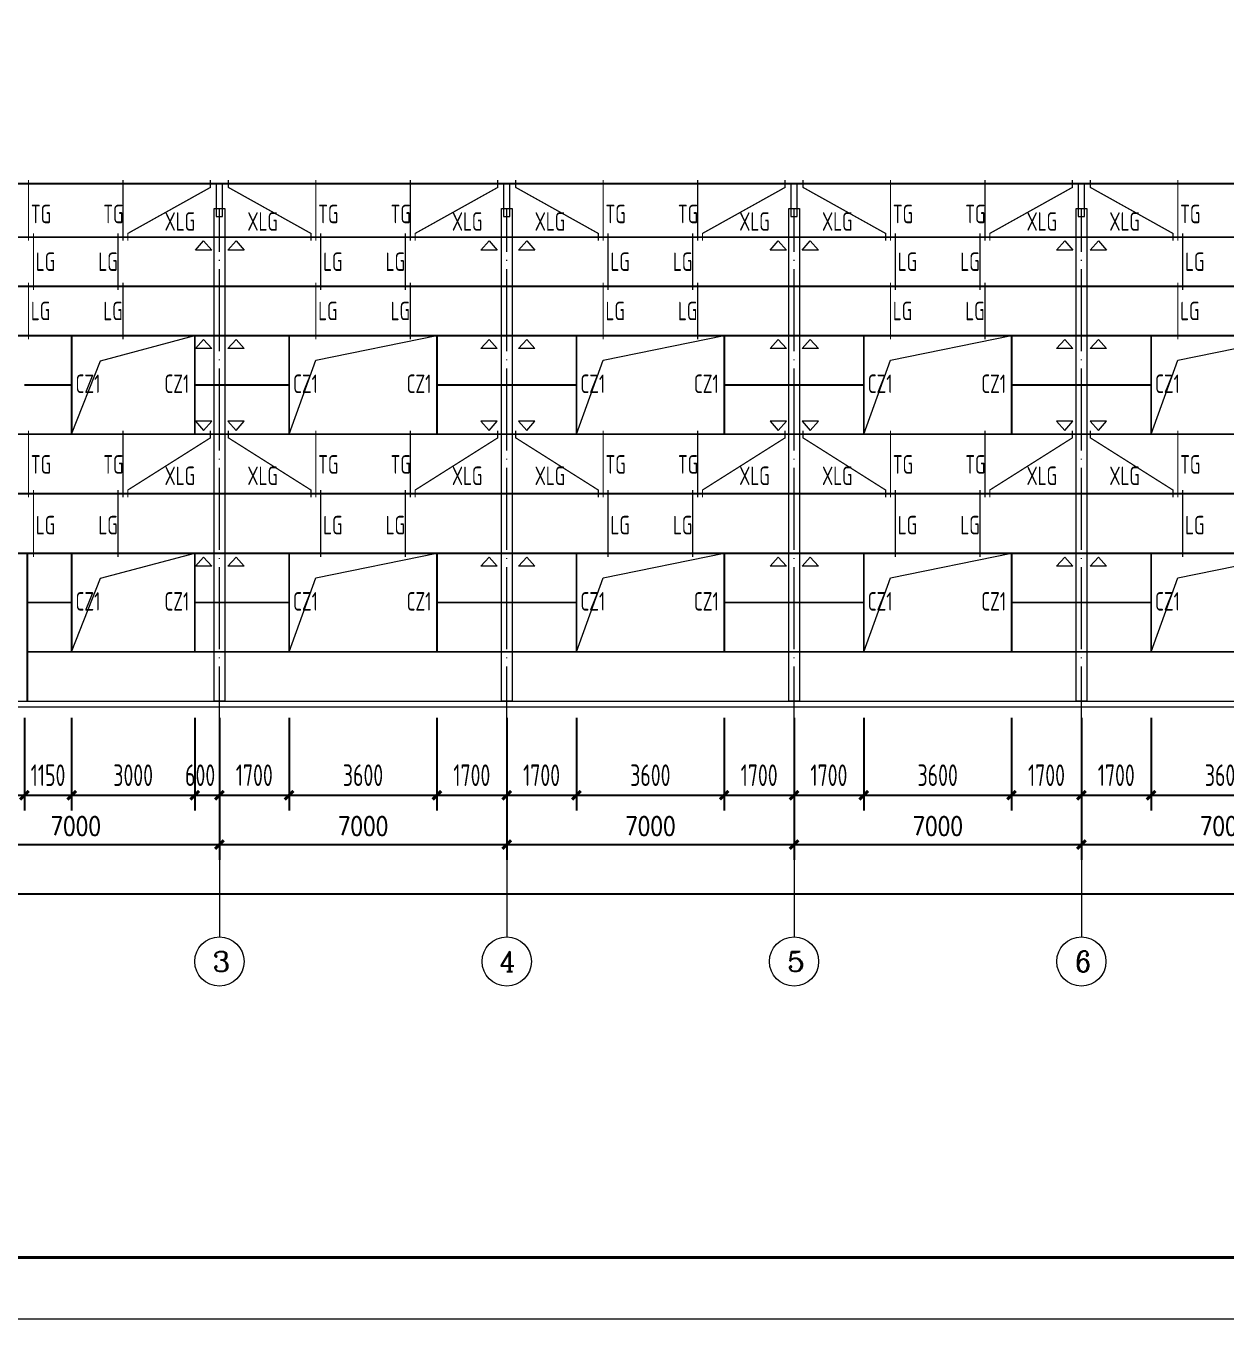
# Model space of a CAD drawing. Header units: millimetres. Extents: x 19781 to 898973, y -947928 to -267362.
# Drawn here: x 456498 to 485740, y -704231 to -672731 of the extents above; entities that cross this region are included whole.
import ezdxf

# ---------------------------------------------------------------- set-up
doc = ezdxf.new("R2010")
doc.units = ezdxf.units.MM
doc.header["$LTSCALE"] = 100
doc.linetypes.add('DOTE', pattern=[2.42, 2, -0.2, 0.02, -0.2])
doc.layers.get('0').update_dxf_attribs({"lineweight": 18})
for name, color, linetype, lineweight in [('10', 7, 'Continuous', 18), ('11000', 4, 'Continuous', 18), ('14', 2, 'Continuous', 18), ('AXIS', 3, 'Continuous', 18), ('AXIS_TEXT', 7, 'Continuous', 18), ('BORDER', 7, 'Continuous', 18), ('DOTE', 1, 'DOTE', 18), ('PUB_DIM', 3, 'Continuous', 18), ('数字', 3, 'Continuous', 20), ('构件号', 1, 'Continuous', 18), ('系杆支撑', 2, 'Continuous', 18)]:
    doc.layers.add(name, color=color, linetype=linetype, lineweight=lineweight)
doc.styles.add('_TCH_AXIS', font='complex.shx', dxfattribs={"bigfont": 'gbcbig.shx'})
doc.styles.add('COMPLEX', font='complex.shx', dxfattribs={"bigfont": 'gbcbig.shx'})
doc.styles.add('dim_font', font='simplex.shx', dxfattribs={"width": 0.8, "bigfont": 'gbcbig.shx'})
doc.styles.add('TSSD_REIN', font='tssdeng.shx', dxfattribs={"width": 0.7, "bigfont": 'hztxt.shx'})
doc.dimstyles.new('DIMN150', dxfattribs={"dimscale": 1.5, "dimtxt": 300, "dimasz": 1, "dimexe": 250, "dimexo": 300, "dimgap": 150, "dimtad": 1, "dimdec": 0, "dimzin": 0, "dimdsep": 46, "dimtxsty": 'dim_font', "dimblk": '_CAXARROW', "dimcen": 0.09, "dimdle": 2, "dimclrt": 7, "dimadec": 0, "dimazin": 0, "dimtfac": 1, "dimtdec": 0, "dimtix": 1, "dimtmove": 2, "dimatfit": 3, "dimfxl": 1, "dimtolj": 1, "dimtzin": 0, "dimarcsym": 0})

# ---------------------------------------------------------------- blocks, each defined once
blk = doc.blocks.new('_AXISO')
blk.add_circle((0, 0), 0.5)
at = {"layer": 'AXIS_TEXT', "style": 'COMPLEX', "width": 1.04167}
blk.add_attdef('A', (-0.25, -0.28), '', height=0.56, dxfattribs=at)
blk = doc.blocks.new('_DIMX')
blk.add_line((-150, 0), (150, 0))
blk.add_lwpolyline([(-70, -70, 50, 50, 0), (70, 70, 50, 50, 0)], format="xyseb")
blk = doc.blocks.new('*X1884')
at = {"layer": 'AXIS', "color": 0, "lineweight": -2, "transparency": 16777216}
for p, q in [((454213, -690783), (454213, -693045)), ((461213, -690783), (461213, -693045)), ((454215, -692670), (461212, -692670))]:
    blk.add_line(p, q, dxfattribs=at)
at = {"layer": 'AXIS', "color": 0, "lineweight": -2, "transparency": 16777216, "xscale": 1.5, "yscale": 1.5, "zscale": 1.5, "rotation": 180}
blk.add_blockref('_DIMX', (454213, -692670), dxfattribs=at)
at = {"layer": 'AXIS', "color": 0, "lineweight": -2, "transparency": 16777216, "xscale": 1.5, "yscale": 1.5, "zscale": 1.5}
blk.add_blockref('_DIMX', (461213, -692670), dxfattribs=at)
at = {"layer": 'AXIS', "color": 7, "transparency": 16777216, "insert": (457713, -692220), "char_height": 450, "width": 3805.71, "attachment_point": 5, "style": 'dim_font'}
blk.add_mtext('7000', dxfattribs=at)
blk = doc.blocks.new('_CAXARROW')
blk.add_hatch(color=0).paths.add_polyline_path([(0, 0), (-1, 0.125), (-1, -0.125)], flags=0)
blk = doc.blocks.new('*X1885')
at = {"layer": 'AXIS', "color": 0, "lineweight": -2, "transparency": 16777216}
for p, q in [((461213, -690783), (461213, -693045)), ((468213, -690783), (468213, -693045)), ((461215, -692670), (468212, -692670))]:
    blk.add_line(p, q, dxfattribs=at)
at = {"layer": 'AXIS', "color": 0, "lineweight": -2, "transparency": 16777216, "xscale": 1.5, "yscale": 1.5, "zscale": 1.5, "rotation": 180}
blk.add_blockref('_DIMX', (461213, -692670), dxfattribs=at)
at = {"layer": 'AXIS', "color": 0, "lineweight": -2, "transparency": 16777216, "xscale": 1.5, "yscale": 1.5, "zscale": 1.5}
blk.add_blockref('_DIMX', (468213, -692670), dxfattribs=at)
at = {"layer": 'AXIS', "color": 7, "transparency": 16777216, "insert": (464713, -692220), "char_height": 450, "width": 3805.71, "attachment_point": 5, "style": 'dim_font'}
blk.add_mtext('7000', dxfattribs=at)
blk = doc.blocks.new('*X1886')
at = {"layer": 'AXIS', "color": 0, "lineweight": -2, "transparency": 16777216}
for p, q in [((468213, -690783), (468213, -693045)), ((475213, -690783), (475213, -693045)), ((468215, -692670), (475212, -692670))]:
    blk.add_line(p, q, dxfattribs=at)
at = {"layer": 'AXIS', "color": 0, "lineweight": -2, "transparency": 16777216, "xscale": 1.5, "yscale": 1.5, "zscale": 1.5, "rotation": 180}
blk.add_blockref('_DIMX', (468213, -692670), dxfattribs=at)
at = {"layer": 'AXIS', "color": 0, "lineweight": -2, "transparency": 16777216, "xscale": 1.5, "yscale": 1.5, "zscale": 1.5}
blk.add_blockref('_DIMX', (475213, -692670), dxfattribs=at)
at = {"layer": 'AXIS', "color": 7, "transparency": 16777216, "insert": (471713, -692220), "char_height": 450, "width": 3805.71, "attachment_point": 5, "style": 'dim_font'}
blk.add_mtext('7000', dxfattribs=at)
blk = doc.blocks.new('*X1887')
at = {"layer": 'AXIS', "color": 0, "lineweight": -2, "transparency": 16777216}
for p, q in [((475213, -690783), (475213, -693045)), ((482213, -690783), (482213, -693045)), ((475215, -692670), (482212, -692670))]:
    blk.add_line(p, q, dxfattribs=at)
at = {"layer": 'AXIS', "color": 0, "lineweight": -2, "transparency": 16777216, "xscale": 1.5, "yscale": 1.5, "zscale": 1.5, "rotation": 180}
blk.add_blockref('_DIMX', (475213, -692670), dxfattribs=at)
at = {"layer": 'AXIS', "color": 0, "lineweight": -2, "transparency": 16777216, "xscale": 1.5, "yscale": 1.5, "zscale": 1.5}
blk.add_blockref('_DIMX', (482213, -692670), dxfattribs=at)
at = {"layer": 'AXIS', "color": 7, "transparency": 16777216, "insert": (478713, -692220), "char_height": 450, "width": 3805.71, "attachment_point": 5, "style": 'dim_font'}
blk.add_mtext('7000', dxfattribs=at)
blk = doc.blocks.new('*X1888')
at = {"layer": 'AXIS', "color": 0, "lineweight": -2, "transparency": 16777216}
for p, q in [((482213, -690783), (482213, -693045)), ((489213, -690783), (489213, -693045)), ((482215, -692670), (489212, -692670))]:
    blk.add_line(p, q, dxfattribs=at)
at = {"layer": 'AXIS', "color": 0, "lineweight": -2, "transparency": 16777216, "xscale": 1.5, "yscale": 1.5, "zscale": 1.5, "rotation": 180}
blk.add_blockref('_DIMX', (482213, -692670), dxfattribs=at)
at = {"layer": 'AXIS', "color": 0, "lineweight": -2, "transparency": 16777216, "xscale": 1.5, "yscale": 1.5, "zscale": 1.5}
blk.add_blockref('_DIMX', (489213, -692670), dxfattribs=at)
at = {"layer": 'AXIS', "color": 7, "transparency": 16777216, "insert": (485713, -692220), "char_height": 450, "width": 3805.71, "attachment_point": 5, "style": 'dim_font'}
blk.add_mtext('7000', dxfattribs=at)
blk = doc.blocks.new('*X1897')
at = {"layer": 'AXIS', "color": 0, "lineweight": -2, "transparency": 16777216}
for p, q in [((447213, -691083), (447213, -694245)), ((545213, -691083), (545213, -694245)), ((447215, -693870), (545212, -693870))]:
    blk.add_line(p, q, dxfattribs=at)
at = {"layer": 'AXIS', "color": 0, "lineweight": -2, "transparency": 16777216, "xscale": 1.5, "yscale": 1.5, "zscale": 1.5, "rotation": 180}
blk.add_blockref('_DIMX', (447213, -693870), dxfattribs=at)
at = {"layer": 'AXIS', "color": 0, "lineweight": -2, "transparency": 16777216, "xscale": 1.5, "yscale": 1.5, "zscale": 1.5}
blk.add_blockref('_DIMX', (545213, -693870), dxfattribs=at)
at = {"layer": 'AXIS', "color": 7, "transparency": 16777216, "insert": (496213, -693420), "char_height": 450, "width": 4834.29, "attachment_point": 5, "style": 'dim_font'}
blk.add_mtext('98000', dxfattribs=at)
blk = doc.blocks.new('*X1914')
at = {"layer": 'AXIS', "color": 0, "lineweight": -2, "transparency": 16777216}
for p, q in [((454663, -689583), (454663, -691845)), ((456463, -689583), (456463, -691845)), ((454665, -691470), (456462, -691470))]:
    blk.add_line(p, q, dxfattribs=at)
at = {"layer": 'AXIS', "color": 0, "lineweight": -2, "transparency": 16777216, "xscale": 1.5, "yscale": 1.5, "zscale": 1.5, "rotation": 180}
blk.add_blockref('_DIMX', (454663, -691470), dxfattribs=at)
at = {"layer": 'AXIS', "color": 0, "lineweight": -2, "transparency": 16777216, "xscale": 1.5, "yscale": 1.5, "zscale": 1.5}
blk.add_blockref('_DIMX', (456463, -691470), dxfattribs=at)
at = {"layer": 'AXIS', "color": 7, "transparency": 16777216, "insert": (455563, -690982), "char_height": 525, "width": 3727.5, "attachment_point": 5, "style": 'TSSD_REIN'}
blk.add_mtext('1800', dxfattribs=at)
blk = doc.blocks.new('*X1915')
at = {"layer": 'AXIS', "color": 0, "lineweight": -2, "transparency": 16777216}
for p, q in [((456463, -689583), (456463, -691845)), ((457613, -689583), (457613, -691845)), ((456462, -691470), (456460, -691470)), ((456463, -691470), (457613, -691470)), ((457615, -691470), (457616, -691470))]:
    blk.add_line(p, q, dxfattribs=at)
at = {"layer": 'AXIS', "color": 0, "lineweight": -2, "transparency": 16777216, "xscale": 1.5, "yscale": 1.5, "zscale": 1.5}
blk.add_blockref('_DIMX', (456463, -691470), dxfattribs=at)
at = {"layer": 'AXIS', "color": 0, "lineweight": -2, "transparency": 16777216, "xscale": 1.5, "yscale": 1.5, "zscale": 1.5, "rotation": 180}
blk.add_blockref('_DIMX', (457613, -691470), dxfattribs=at)
at = {"layer": 'AXIS', "color": 7, "transparency": 16777216, "insert": (457038, -690982), "char_height": 525, "width": 3727.5, "attachment_point": 5, "style": 'TSSD_REIN'}
blk.add_mtext('1150', dxfattribs=at)
blk = doc.blocks.new('*X1916')
at = {"layer": 'AXIS', "color": 0, "lineweight": -2, "transparency": 16777216}
for p, q in [((457613, -689583), (457613, -691845)), ((460613, -689583), (460613, -691845)), ((457615, -691470), (460612, -691470))]:
    blk.add_line(p, q, dxfattribs=at)
at = {"layer": 'AXIS', "color": 0, "lineweight": -2, "transparency": 16777216, "xscale": 1.5, "yscale": 1.5, "zscale": 1.5, "rotation": 180}
blk.add_blockref('_DIMX', (457613, -691470), dxfattribs=at)
at = {"layer": 'AXIS', "color": 0, "lineweight": -2, "transparency": 16777216, "xscale": 1.5, "yscale": 1.5, "zscale": 1.5}
blk.add_blockref('_DIMX', (460613, -691470), dxfattribs=at)
at = {"layer": 'AXIS', "color": 7, "transparency": 16777216, "insert": (459113, -690982), "char_height": 525, "width": 3885, "attachment_point": 5, "style": 'TSSD_REIN'}
blk.add_mtext('3000', dxfattribs=at)
blk = doc.blocks.new('*X1917')
at = {"layer": 'AXIS', "color": 0, "lineweight": -2, "transparency": 16777216}
for p, q in [((460613, -689583), (460613, -691845)), ((461213, -689583), (461213, -691845)), ((460615, -691470), (461212, -691470))]:
    blk.add_line(p, q, dxfattribs=at)
at = {"layer": 'AXIS', "color": 0, "lineweight": -2, "transparency": 16777216, "xscale": 1.5, "yscale": 1.5, "zscale": 1.5, "rotation": 180}
blk.add_blockref('_DIMX', (460613, -691470), dxfattribs=at)
at = {"layer": 'AXIS', "color": 0, "lineweight": -2, "transparency": 16777216, "xscale": 1.5, "yscale": 1.5, "zscale": 1.5}
blk.add_blockref('_DIMX', (461213, -691470), dxfattribs=at)
at = {"layer": 'AXIS', "color": 7, "transparency": 16777216, "insert": (460744, -690982), "char_height": 525, "width": 2782.5, "attachment_point": 5, "style": 'TSSD_REIN'}
blk.add_mtext('600', dxfattribs=at)
blk = doc.blocks.new('*X1918')
at = {"layer": 'AXIS', "color": 0, "lineweight": -2, "transparency": 16777216}
for p, q in [((468213, -689583), (468213, -691845)), ((469913, -689583), (469913, -691845)), ((468215, -691470), (469912, -691470))]:
    blk.add_line(p, q, dxfattribs=at)
at = {"layer": 'AXIS', "color": 0, "lineweight": -2, "transparency": 16777216, "xscale": 1.5, "yscale": 1.5, "zscale": 1.5, "rotation": 180}
blk.add_blockref('_DIMX', (468213, -691470), dxfattribs=at)
at = {"layer": 'AXIS', "color": 0, "lineweight": -2, "transparency": 16777216, "xscale": 1.5, "yscale": 1.5, "zscale": 1.5}
blk.add_blockref('_DIMX', (469913, -691470), dxfattribs=at)
at = {"layer": 'AXIS', "color": 7, "transparency": 16777216, "insert": (469063, -690982), "char_height": 525, "width": 3727.5, "attachment_point": 5, "style": 'TSSD_REIN'}
blk.add_mtext('1700', dxfattribs=at)
blk = doc.blocks.new('*X1919')
at = {"layer": 'AXIS', "color": 0, "lineweight": -2, "transparency": 16777216}
for p, q in [((469913, -689583), (469913, -691845)), ((473513, -689583), (473513, -691845)), ((469915, -691470), (473512, -691470))]:
    blk.add_line(p, q, dxfattribs=at)
at = {"layer": 'AXIS', "color": 0, "lineweight": -2, "transparency": 16777216, "xscale": 1.5, "yscale": 1.5, "zscale": 1.5, "rotation": 180}
blk.add_blockref('_DIMX', (469913, -691470), dxfattribs=at)
at = {"layer": 'AXIS', "color": 0, "lineweight": -2, "transparency": 16777216, "xscale": 1.5, "yscale": 1.5, "zscale": 1.5}
blk.add_blockref('_DIMX', (473513, -691470), dxfattribs=at)
at = {"layer": 'AXIS', "color": 7, "transparency": 16777216, "insert": (471713, -690982), "char_height": 525, "width": 3885, "attachment_point": 5, "style": 'TSSD_REIN'}
blk.add_mtext('3600', dxfattribs=at)
blk = doc.blocks.new('*X1920')
at = {"layer": 'AXIS', "color": 0, "lineweight": -2, "transparency": 16777216}
for p, q in [((473513, -689583), (473513, -691845)), ((475213, -689583), (475213, -691845)), ((473515, -691470), (475212, -691470))]:
    blk.add_line(p, q, dxfattribs=at)
at = {"layer": 'AXIS', "color": 0, "lineweight": -2, "transparency": 16777216, "xscale": 1.5, "yscale": 1.5, "zscale": 1.5, "rotation": 180}
blk.add_blockref('_DIMX', (473513, -691470), dxfattribs=at)
at = {"layer": 'AXIS', "color": 0, "lineweight": -2, "transparency": 16777216, "xscale": 1.5, "yscale": 1.5, "zscale": 1.5}
blk.add_blockref('_DIMX', (475213, -691470), dxfattribs=at)
at = {"layer": 'AXIS', "color": 7, "transparency": 16777216, "insert": (474363, -690982), "char_height": 525, "width": 3727.5, "attachment_point": 5, "style": 'TSSD_REIN'}
blk.add_mtext('1700', dxfattribs=at)
blk = doc.blocks.new('*X1921')
at = {"layer": 'AXIS', "color": 0, "lineweight": -2, "transparency": 16777216}
for p, q in [((475213, -689583), (475213, -691845)), ((476913, -689583), (476913, -691845)), ((475215, -691470), (476912, -691470))]:
    blk.add_line(p, q, dxfattribs=at)
at = {"layer": 'AXIS', "color": 0, "lineweight": -2, "transparency": 16777216, "xscale": 1.5, "yscale": 1.5, "zscale": 1.5, "rotation": 180}
blk.add_blockref('_DIMX', (475213, -691470), dxfattribs=at)
at = {"layer": 'AXIS', "color": 0, "lineweight": -2, "transparency": 16777216, "xscale": 1.5, "yscale": 1.5, "zscale": 1.5}
blk.add_blockref('_DIMX', (476913, -691470), dxfattribs=at)
at = {"layer": 'AXIS', "color": 7, "transparency": 16777216, "insert": (476063, -690982), "char_height": 525, "width": 3727.5, "attachment_point": 5, "style": 'TSSD_REIN'}
blk.add_mtext('1700', dxfattribs=at)
blk = doc.blocks.new('*X1922')
at = {"layer": 'AXIS', "color": 0, "lineweight": -2, "transparency": 16777216}
for p, q in [((476913, -689583), (476913, -691845)), ((480513, -689583), (480513, -691845)), ((476915, -691470), (480512, -691470))]:
    blk.add_line(p, q, dxfattribs=at)
at = {"layer": 'AXIS', "color": 0, "lineweight": -2, "transparency": 16777216, "xscale": 1.5, "yscale": 1.5, "zscale": 1.5, "rotation": 180}
blk.add_blockref('_DIMX', (476913, -691470), dxfattribs=at)
at = {"layer": 'AXIS', "color": 0, "lineweight": -2, "transparency": 16777216, "xscale": 1.5, "yscale": 1.5, "zscale": 1.5}
blk.add_blockref('_DIMX', (480513, -691470), dxfattribs=at)
at = {"layer": 'AXIS', "color": 7, "transparency": 16777216, "insert": (478713, -690982), "char_height": 525, "width": 3885, "attachment_point": 5, "style": 'TSSD_REIN'}
blk.add_mtext('3600', dxfattribs=at)
blk = doc.blocks.new('*X1923')
at = {"layer": 'AXIS', "color": 0, "lineweight": -2, "transparency": 16777216}
for p, q in [((480513, -689583), (480513, -691845)), ((482213, -689583), (482213, -691845)), ((480515, -691470), (482212, -691470))]:
    blk.add_line(p, q, dxfattribs=at)
at = {"layer": 'AXIS', "color": 0, "lineweight": -2, "transparency": 16777216, "xscale": 1.5, "yscale": 1.5, "zscale": 1.5, "rotation": 180}
blk.add_blockref('_DIMX', (480513, -691470), dxfattribs=at)
at = {"layer": 'AXIS', "color": 0, "lineweight": -2, "transparency": 16777216, "xscale": 1.5, "yscale": 1.5, "zscale": 1.5}
blk.add_blockref('_DIMX', (482213, -691470), dxfattribs=at)
at = {"layer": 'AXIS', "color": 7, "transparency": 16777216, "insert": (481363, -690982), "char_height": 525, "width": 3727.5, "attachment_point": 5, "style": 'TSSD_REIN'}
blk.add_mtext('1700', dxfattribs=at)
blk = doc.blocks.new('*X1924')
at = {"layer": 'AXIS', "color": 0, "lineweight": -2, "transparency": 16777216}
for p, q in [((482213, -689583), (482213, -691845)), ((483913, -689583), (483913, -691845)), ((482215, -691470), (483912, -691470))]:
    blk.add_line(p, q, dxfattribs=at)
at = {"layer": 'AXIS', "color": 0, "lineweight": -2, "transparency": 16777216, "xscale": 1.5, "yscale": 1.5, "zscale": 1.5, "rotation": 180}
blk.add_blockref('_DIMX', (482213, -691470), dxfattribs=at)
at = {"layer": 'AXIS', "color": 0, "lineweight": -2, "transparency": 16777216, "xscale": 1.5, "yscale": 1.5, "zscale": 1.5}
blk.add_blockref('_DIMX', (483913, -691470), dxfattribs=at)
at = {"layer": 'AXIS', "color": 7, "transparency": 16777216, "insert": (483063, -690982), "char_height": 525, "width": 3727.5, "attachment_point": 5, "style": 'TSSD_REIN'}
blk.add_mtext('1700', dxfattribs=at)
blk = doc.blocks.new('*X1925')
at = {"layer": 'AXIS', "color": 0, "lineweight": -2, "transparency": 16777216}
for p, q in [((483913, -689583), (483913, -691845)), ((487513, -689583), (487513, -691845)), ((483915, -691470), (487512, -691470))]:
    blk.add_line(p, q, dxfattribs=at)
at = {"layer": 'AXIS', "color": 0, "lineweight": -2, "transparency": 16777216, "xscale": 1.5, "yscale": 1.5, "zscale": 1.5, "rotation": 180}
blk.add_blockref('_DIMX', (483913, -691470), dxfattribs=at)
at = {"layer": 'AXIS', "color": 0, "lineweight": -2, "transparency": 16777216, "xscale": 1.5, "yscale": 1.5, "zscale": 1.5}
blk.add_blockref('_DIMX', (487513, -691470), dxfattribs=at)
at = {"layer": 'AXIS', "color": 7, "transparency": 16777216, "insert": (485713, -690982), "char_height": 525, "width": 3885, "attachment_point": 5, "style": 'TSSD_REIN'}
blk.add_mtext('3600', dxfattribs=at)
blk = doc.blocks.new('*X1946')
at = {"layer": 'AXIS', "color": 0, "lineweight": -2, "transparency": 16777216}
for p, q in [((461213, -689583), (461213, -691845)), ((462913, -689583), (462913, -691845)), ((461215, -691470), (462912, -691470))]:
    blk.add_line(p, q, dxfattribs=at)
at = {"layer": 'AXIS', "color": 0, "lineweight": -2, "transparency": 16777216, "xscale": 1.5, "yscale": 1.5, "zscale": 1.5, "rotation": 180}
blk.add_blockref('_DIMX', (461213, -691470), dxfattribs=at)
at = {"layer": 'AXIS', "color": 0, "lineweight": -2, "transparency": 16777216, "xscale": 1.5, "yscale": 1.5, "zscale": 1.5}
blk.add_blockref('_DIMX', (462913, -691470), dxfattribs=at)
at = {"layer": 'AXIS', "color": 7, "transparency": 16777216, "insert": (462063, -690982), "char_height": 525, "width": 3727.5, "attachment_point": 5, "style": 'TSSD_REIN'}
blk.add_mtext('1700', dxfattribs=at)
blk = doc.blocks.new('*X1947')
at = {"layer": 'AXIS', "color": 0, "lineweight": -2, "transparency": 16777216}
for p, q in [((462913, -689583), (462913, -691845)), ((466513, -689583), (466513, -691845)), ((462915, -691470), (466512, -691470))]:
    blk.add_line(p, q, dxfattribs=at)
at = {"layer": 'AXIS', "color": 0, "lineweight": -2, "transparency": 16777216, "xscale": 1.5, "yscale": 1.5, "zscale": 1.5, "rotation": 180}
blk.add_blockref('_DIMX', (462913, -691470), dxfattribs=at)
at = {"layer": 'AXIS', "color": 0, "lineweight": -2, "transparency": 16777216, "xscale": 1.5, "yscale": 1.5, "zscale": 1.5}
blk.add_blockref('_DIMX', (466513, -691470), dxfattribs=at)
at = {"layer": 'AXIS', "color": 7, "transparency": 16777216, "insert": (464713, -690982), "char_height": 525, "width": 3885, "attachment_point": 5, "style": 'TSSD_REIN'}
blk.add_mtext('3600', dxfattribs=at)
blk = doc.blocks.new('*X1948')
at = {"layer": 'AXIS', "color": 0, "lineweight": -2, "transparency": 16777216}
for p, q in [((466513, -689583), (466513, -691845)), ((468213, -689583), (468213, -691845)), ((466515, -691470), (468212, -691470))]:
    blk.add_line(p, q, dxfattribs=at)
at = {"layer": 'AXIS', "color": 0, "lineweight": -2, "transparency": 16777216, "xscale": 1.5, "yscale": 1.5, "zscale": 1.5, "rotation": 180}
blk.add_blockref('_DIMX', (466513, -691470), dxfattribs=at)
at = {"layer": 'AXIS', "color": 0, "lineweight": -2, "transparency": 16777216, "xscale": 1.5, "yscale": 1.5, "zscale": 1.5}
blk.add_blockref('_DIMX', (468213, -691470), dxfattribs=at)
at = {"layer": 'AXIS', "color": 7, "transparency": 16777216, "insert": (467363, -690982), "char_height": 525, "width": 3727.5, "attachment_point": 5, "style": 'TSSD_REIN'}
blk.add_mtext('1700', dxfattribs=at)

msp = doc.modelspace()

# ---------------------------------------------------------------- linework, layer by layer
at = {"layer": '10', "ltscale": 100}
for points in [[(461083.21, -677176), (461343.21, -677176), (461343.21, -689176), (461083.21, -689176)], [(468083.21, -677176), (468343.21, -677176), (468343.21, -689176), (468083.21, -689176)], [(475083.21, -677176), (475343.21, -677176), (475343.21, -689176), (475083.21, -689176)], [(482083.21, -677176), (482343.21, -677176), (482343.21, -689176), (482083.21, -689176)]]:
    msp.add_lwpolyline(points, close=True, dxfattribs=at)
at = {"layer": '11000', "ltscale": 100}
msp.add_lwpolyline([(447013.21, -689176), (545413.21, -689176), (545713.21, -689326), (446713.21, -689326)], close=True, dxfattribs=at)
at = {"layer": '14', "ltscale": 100}
for p, q in [((458316.21, -680886), (460613.21, -680276)), ((463564.21, -680872), (466513.21, -680276)), ((470564.21, -680872), (473513.21, -680276)), ((477564.21, -680872), (480513.21, -680276)), ((484564.21, -680872), (487513.21, -680276)), ((457613.21, -682676), (458316.21, -680886)), ((462913.21, -682676), (463564.21, -680872)), ((469913.21, -682676), (470564.21, -680872)), ((476913.21, -682676), (477564.21, -680872)), ((483913.21, -682676), (484564.21, -680872)), ((458316.21, -686186), (460613.21, -685576)), ((463564.21, -686172), (466513.21, -685576)), ((470564.21, -686172), (473513.21, -685576)), ((477564.21, -686172), (480513.21, -685576)), ((484564.21, -686172), (487513.21, -685576)), ((457613.21, -687976), (458316.21, -686186)), ((462913.21, -687976), (463564.21, -686172)), ((469913.21, -687976), (470564.21, -686172)), ((476913.21, -687976), (477564.21, -686172)), ((483913.21, -687976), (484564.21, -686172))]:
    msp.add_line(p, q, dxfattribs=at)
for points in [[(461288.21, -677376), (461288.21, -676576), (461138.21, -676576), (461138.21, -677376)], [(468288.21, -677376), (468288.21, -676576), (468138.21, -676576), (468138.21, -677376)], [(475288.21, -677376), (475288.21, -676576), (475138.21, -676576), (475138.21, -677376)], [(482288.21, -677376), (482288.21, -676576), (482138.21, -676576), (482138.21, -677376)]]:
    msp.add_lwpolyline(points, close=True, dxfattribs=at)
at = {"layer": 'AXIS'}
for p, q in [((461213.21, -690333), (461213.21, -694920)), ((468213.21, -690333), (468213.21, -694920)), ((475213.21, -690333), (475213.21, -694920)), ((482213.21, -690333), (482213.21, -694920))]:
    msp.add_line(p, q, dxfattribs=at)
at = {"layer": 'BORDER'}
msp.add_lwpolyline([(431826, -704230.53), (431826, -641230.53), (565476, -641230.53), (565476, -704230.53)], close=True, dxfattribs=at)
msp.add_lwpolyline([(435576, -702730.53, 75, 75, 0), (435576, -642730.53, 75, 75, 0), (563976, -642730.53, 75, 75, 0), (563976, -702730.53, 75, 75, 0)], format="xyseb", close=True, dxfattribs=at)
at = {"layer": 'DOTE', "linetype": 'DOTE', "ltscale": 10}
for p, q in [((461213.21, -690333), (461213.21, -677176)), ((468213.21, -690333), (468213.21, -677176)), ((475213.21, -690333), (475213.21, -677176)), ((482213.21, -690333), (482213.21, -677176))]:
    msp.add_line(p, q, dxfattribs=at)
at = {"layer": 'PUB_DIM', "color": 6, "linetype": 'Continuous'}
for points in [[(460630.2, -678192), (460828.56, -677969.38), (461026.91, -678192)], [(461420.2, -678192), (461618.56, -677969.38), (461816.91, -678192)], [(467585.2, -678192), (467783.56, -677969.38), (467981.91, -678192)], [(468503.2, -678192), (468701.56, -677969.38), (468899.91, -678192)], [(474632.2, -678192), (474830.56, -677969.38), (475028.91, -678192)], [(475411.2, -678192), (475609.56, -677969.38), (475807.91, -678192)], [(481611.2, -678192), (481809.56, -677969.38), (482007.91, -678192)], [(482431.2, -678192), (482629.56, -677969.38), (482827.91, -678192)], [(460630.2, -680592), (460828.56, -680369.38), (461026.91, -680592)], [(461420.2, -680592), (461618.56, -680369.38), (461816.91, -680592)], [(467585.2, -680592), (467783.56, -680369.38), (467981.91, -680592)], [(468503.2, -680592), (468701.56, -680369.38), (468899.91, -680592)], [(474632.2, -680592), (474830.56, -680369.38), (475028.91, -680592)], [(475411.2, -680592), (475609.56, -680369.38), (475807.91, -680592)], [(481611.2, -680592), (481809.56, -680369.38), (482007.91, -680592)], [(482431.2, -680592), (482629.56, -680369.38), (482827.91, -680592)], [(460630.2, -682360), (460828.56, -682582.62), (461026.91, -682360)], [(461420.2, -682360), (461618.56, -682582.62), (461816.91, -682360)], [(467585.2, -682360), (467783.56, -682582.62), (467981.91, -682360)], [(468503.2, -682360), (468701.56, -682582.62), (468899.91, -682360)], [(474632.2, -682360), (474830.56, -682582.62), (475028.91, -682360)], [(475411.2, -682360), (475609.56, -682582.62), (475807.91, -682360)], [(481611.2, -682360), (481809.56, -682582.62), (482007.91, -682360)], [(482431.2, -682360), (482629.56, -682582.62), (482827.91, -682360)], [(460630.2, -685892), (460828.56, -685669.38), (461026.91, -685892)], [(461420.2, -685892), (461618.56, -685669.38), (461816.91, -685892)], [(467585.2, -685892), (467783.56, -685669.38), (467981.91, -685892)], [(468503.2, -685892), (468701.56, -685669.38), (468899.91, -685892)], [(474632.2, -685892), (474830.56, -685669.38), (475028.91, -685892)], [(475411.2, -685892), (475609.56, -685669.38), (475807.91, -685892)], [(481611.2, -685892), (481809.56, -685669.38), (482007.91, -685892)], [(482431.2, -685892), (482629.56, -685669.38), (482827.91, -685892)]]:
    msp.add_lwpolyline(points, close=True, dxfattribs=at)
at = {"layer": '构件号'}
for points in [[(545413.21, -676576, 45, 45, 0), (447013.21, -676576, 45, 45, 0)], [(545413.21, -677876, 45, 45, 0), (447013.21, -677876, 45, 45, 0)], [(545413.21, -679076, 45, 45, 0), (447013.21, -679076, 45, 45, 0)], [(545413.21, -680276, 45, 45, 0), (447013.21, -680276, 45, 45, 0)], [(457613.21, -682676, 45, 45, 0), (457613.21, -680276, 45, 45, 0)], [(460613.21, -682676, 45, 45, 0), (460613.21, -680276, 45, 45, 0)], [(462913.21, -682676, 45, 45, 0), (462913.21, -680276, 45, 45, 0)], [(466513.21, -682676, 45, 45, 0), (466513.21, -680276, 45, 45, 0)], [(469913.21, -682676, 45, 45, 0), (469913.21, -680276, 45, 45, 0)], [(473513.21, -682676, 45, 45, 0), (473513.21, -680276, 45, 45, 0)], [(476913.21, -682676, 45, 45, 0), (476913.21, -680276, 45, 45, 0)], [(480513.21, -682676, 45, 45, 0), (480513.21, -680276, 45, 45, 0)], [(483913.21, -682676, 45, 45, 0), (483913.21, -680276, 45, 45, 0)], [(457613.21, -681476, 45, 45, 0), (456463.21, -681476, 45, 45, 0)], [(462913.21, -681476, 45, 45, 0), (460613.21, -681476, 45, 45, 0)], [(469913.21, -681476, 45, 45, 0), (466513.21, -681476, 45, 45, 0)], [(476913.21, -681476, 45, 45, 0), (473513.21, -681476, 45, 45, 0)], [(483913.21, -681476, 45, 45, 0), (480513.21, -681476, 45, 45, 0)], [(545413.21, -682676, 45, 45, 0), (447013.21, -682676, 45, 45, 0)], [(545413.21, -684126, 45, 45, 0), (447013.21, -684126, 45, 45, 0)], [(467283.21, -685576, 45, 45, 0), (447013.21, -685576, 45, 45, 0)], [(456533.21, -689176, 45, 45, 0), (456533.21, -685576, 45, 45, 0)], [(457613.21, -687976, 45, 45, 0), (457613.21, -685576, 45, 45, 0)], [(460613.21, -687976, 45, 45, 0), (460613.21, -685576, 45, 45, 0)], [(462913.21, -687976, 45, 45, 0), (462913.21, -685576, 45, 45, 0)], [(466513.21, -687976, 45, 45, 0), (466513.21, -685576, 45, 45, 0)], [(490143.21, -685576, 45, 45, 0), (467283.21, -685576, 45, 45, 0)], [(469913.21, -687976, 45, 45, 0), (469913.21, -685576, 45, 45, 0)], [(473513.21, -687976, 45, 45, 0), (473513.21, -685576, 45, 45, 0)], [(476913.21, -687976, 45, 45, 0), (476913.21, -685576, 45, 45, 0)], [(480513.21, -687976, 45, 45, 0), (480513.21, -685576, 45, 45, 0)], [(483913.21, -687976, 45, 45, 0), (483913.21, -685576, 45, 45, 0)], [(457613.21, -686776, 45, 45, 0), (456533.21, -686776, 45, 45, 0)], [(462913.21, -686776, 45, 45, 0), (460613.21, -686776, 45, 45, 0)], [(467283.21, -686776, 45, 45, 0), (466513.21, -686776, 45, 45, 0)], [(469913.21, -686776, 45, 45, 0), (467283.21, -686776, 45, 45, 0)], [(476913.21, -686776, 45, 45, 0), (473513.21, -686776, 45, 45, 0)], [(483913.21, -686776, 45, 45, 0), (480513.21, -686776, 45, 45, 0)], [(467283.21, -687976, 45, 45, 0), (456533.21, -687976, 45, 45, 0)], [(490143.21, -687976, 45, 45, 0), (467283.21, -687976, 45, 45, 0)]]:
    msp.add_lwpolyline(points, format="xyseb", dxfattribs=at)
at = {"layer": '系杆支撑'}
for points in [[(456563.21, -677966.16, 30, 30, 0), (456563.21, -676486.19, 30, 30, 0)], [(458863.21, -677966.16, 30, 30, 0), (458863.21, -676486.19, 30, 30, 0)], [(460993.09, -676486.19, 30, 30, 0), (460993.09, -676665.81, 30, 30, 0), (458983.21, -677785.84, 30, 30, 0), (458983.21, -677966.16, 30, 30, 0)], [(461433.33, -676486.19, 30, 30, 0), (461433.33, -676665.81, 30, 30, 0), (463443.21, -677785.84, 30, 30, 0), (463443.21, -677966.16, 30, 30, 0)], [(463563.21, -677966.16, 30, 30, 0), (463563.21, -676486.19, 30, 30, 0)], [(465863.21, -677966.16, 30, 30, 0), (465863.21, -676486.19, 30, 30, 0)], [(467993.09, -676486.19, 30, 30, 0), (467993.09, -676665.81, 30, 30, 0), (465983.21, -677785.84, 30, 30, 0), (465983.21, -677966.16, 30, 30, 0)], [(468433.33, -676486.19, 30, 30, 0), (468433.33, -676665.81, 30, 30, 0), (470443.21, -677785.84, 30, 30, 0), (470443.21, -677966.16, 30, 30, 0)], [(470563.21, -677966.16, 30, 30, 0), (470563.21, -676486.19, 30, 30, 0)], [(472863.21, -677966.16, 30, 30, 0), (472863.21, -676486.19, 30, 30, 0)], [(474993.09, -676486.19, 30, 30, 0), (474993.09, -676665.81, 30, 30, 0), (472983.21, -677785.84, 30, 30, 0), (472983.21, -677966.16, 30, 30, 0)], [(475433.33, -676486.19, 30, 30, 0), (475433.33, -676665.81, 30, 30, 0), (477443.21, -677785.84, 30, 30, 0), (477443.21, -677966.16, 30, 30, 0)], [(477563.21, -677966.16, 30, 30, 0), (477563.21, -676486.19, 30, 30, 0)], [(479863.21, -677966.16, 30, 30, 0), (479863.21, -676486.19, 30, 30, 0)], [(481993.09, -676486.19, 30, 30, 0), (481993.09, -676665.81, 30, 30, 0), (479983.21, -677785.84, 30, 30, 0), (479983.21, -677966.16, 30, 30, 0)], [(482433.33, -676486.19, 30, 30, 0), (482433.33, -676665.81, 30, 30, 0), (484443.21, -677785.84, 30, 30, 0), (484443.21, -677966.16, 30, 30, 0)], [(484563.21, -677966.16, 30, 30, 0), (484563.21, -676486.19, 30, 30, 0)], [(456683.21, -679166.16, 30, 30, 0), (456683.21, -677786.19, 30, 30, 0)], [(458743.21, -679166.16, 30, 30, 0), (458743.21, -677786.19, 30, 30, 0)], [(463683.21, -679166.16, 30, 30, 0), (463683.21, -677786.19, 30, 30, 0)], [(465743.21, -679166.16, 30, 30, 0), (465743.21, -677786.19, 30, 30, 0)], [(470683.21, -679166.16, 30, 30, 0), (470683.21, -677786.19, 30, 30, 0)], [(472743.21, -679166.16, 30, 30, 0), (472743.21, -677786.19, 30, 30, 0)], [(477683.21, -679166.16, 30, 30, 0), (477683.21, -677786.19, 30, 30, 0)], [(479743.21, -679166.16, 30, 30, 0), (479743.21, -677786.19, 30, 30, 0)], [(484683.21, -679166.16, 30, 30, 0), (484683.21, -677786.19, 30, 30, 0)], [(456563.21, -680366.16, 30, 30, 0), (456563.21, -678986.19, 30, 30, 0)], [(458863.21, -680366.16, 30, 30, 0), (458863.21, -678986.19, 30, 30, 0)], [(463563.21, -680366.16, 30, 30, 0), (463563.21, -678986.19, 30, 30, 0)], [(465863.21, -680366.16, 30, 30, 0), (465863.21, -678986.19, 30, 30, 0)], [(470563.21, -680366.16, 30, 30, 0), (470563.21, -678986.19, 30, 30, 0)], [(472863.21, -680366.16, 30, 30, 0), (472863.21, -678986.19, 30, 30, 0)], [(477563.21, -680366.16, 30, 30, 0), (477563.21, -678986.19, 30, 30, 0)], [(479863.21, -680366.16, 30, 30, 0), (479863.21, -678986.19, 30, 30, 0)], [(484563.21, -680366.16, 30, 30, 0), (484563.21, -678986.19, 30, 30, 0)], [(456563.21, -684216.16, 30, 30, 0), (456563.21, -682586.19, 30, 30, 0)], [(458863.21, -684216.16, 30, 30, 0), (458863.21, -682586.19, 30, 30, 0)], [(460993.09, -682586.19, 30, 30, 0), (460993.09, -682765.81, 30, 30, 0), (458983.21, -684035.84, 30, 30, 0), (458983.21, -684216.16, 30, 30, 0)], [(461433.33, -682586.19, 30, 30, 0), (461433.33, -682765.81, 30, 30, 0), (463443.21, -684035.84, 30, 30, 0), (463443.21, -684216.16, 30, 30, 0)], [(463563.21, -684216.16, 30, 30, 0), (463563.21, -682586.19, 30, 30, 0)], [(465863.21, -684216.16, 30, 30, 0), (465863.21, -682586.19, 30, 30, 0)], [(467993.09, -682586.19, 30, 30, 0), (467993.09, -682765.81, 30, 30, 0), (465983.21, -684035.84, 30, 30, 0), (465983.21, -684216.16, 30, 30, 0)], [(468433.33, -682586.19, 30, 30, 0), (468433.33, -682765.81, 30, 30, 0), (470443.21, -684035.84, 30, 30, 0), (470443.21, -684216.16, 30, 30, 0)], [(470563.21, -684216.16, 30, 30, 0), (470563.21, -682586.19, 30, 30, 0)], [(472863.21, -684216.16, 30, 30, 0), (472863.21, -682586.19, 30, 30, 0)], [(474993.09, -682586.19, 30, 30, 0), (474993.09, -682765.81, 30, 30, 0), (472983.21, -684035.84, 30, 30, 0), (472983.21, -684216.16, 30, 30, 0)], [(475433.33, -682586.19, 30, 30, 0), (475433.33, -682765.81, 30, 30, 0), (477443.21, -684035.84, 30, 30, 0), (477443.21, -684216.16, 30, 30, 0)], [(477563.21, -684216.16, 30, 30, 0), (477563.21, -682586.19, 30, 30, 0)], [(479863.21, -684216.16, 30, 30, 0), (479863.21, -682586.19, 30, 30, 0)], [(481993.09, -682586.19, 30, 30, 0), (481993.09, -682765.81, 30, 30, 0), (479983.21, -684035.84, 30, 30, 0), (479983.21, -684216.16, 30, 30, 0)], [(482433.33, -682586.19, 30, 30, 0), (482433.33, -682765.81, 30, 30, 0), (484443.21, -684035.84, 30, 30, 0), (484443.21, -684216.16, 30, 30, 0)], [(484563.21, -684216.16, 30, 30, 0), (484563.21, -682586.19, 30, 30, 0)], [(456683.21, -685666.16, 30, 30, 0), (456683.21, -684036.19, 30, 30, 0)], [(458743.21, -685666.16, 30, 30, 0), (458743.21, -684036.19, 30, 30, 0)], [(463683.21, -685666.16, 30, 30, 0), (463683.21, -684036.19, 30, 30, 0)], [(465743.21, -685666.16, 30, 30, 0), (465743.21, -684036.19, 30, 30, 0)], [(470683.21, -685666.16, 30, 30, 0), (470683.21, -684036.19, 30, 30, 0)], [(472743.21, -685666.16, 30, 30, 0), (472743.21, -684036.19, 30, 30, 0)], [(477683.21, -685666.16, 30, 30, 0), (477683.21, -684036.19, 30, 30, 0)], [(479743.21, -685666.16, 30, 30, 0), (479743.21, -684036.19, 30, 30, 0)], [(484683.21, -685666.16, 30, 30, 0), (484683.21, -684036.19, 30, 30, 0)]]:
    msp.add_lwpolyline(points, format="xyseb", dxfattribs=at)

# ---------------------------------------------------------------- block references
at = {"layer": 'AXIS'}
ref = msp.add_blockref('_AXISO', (461213.21, -695520), dxfattribs=dict(at, xscale=1200, yscale=1200, zscale=1200))
ref.add_attrib('A', '3', (461048.81, -695766.59), dxfattribs={"layer": 'AXIS_TEXT', "height": 493.19, "style": '_TCH_AXIS'})
ref = msp.add_blockref('_AXISO', (468213.21, -695520), dxfattribs=dict(at, xscale=1200, yscale=1200, zscale=1200))
ref.add_attrib('A', '4', (468041.51, -695760.37), dxfattribs={"layer": 'AXIS_TEXT', "height": 480.75, "style": '_TCH_AXIS', "width": 0.9375})
ref = msp.add_blockref('_AXISO', (475213.21, -695520), dxfattribs=dict(at, xscale=1200, yscale=1200, zscale=1200))
ref.add_attrib('A', '5', (475048.81, -695766.59), dxfattribs={"layer": 'AXIS_TEXT', "height": 493.19, "style": '_TCH_AXIS'})
ref = msp.add_blockref('_AXISO', (482213.21, -695520), dxfattribs=dict(at, xscale=1200, yscale=1200, zscale=1200))
ref.add_attrib('A', '6', (482056.56, -695773.04), dxfattribs={"layer": 'AXIS_TEXT', "height": 506.08, "style": '_TCH_AXIS', "width": 0.928571})

# ---------------------------------------------------------------- texts
at = {"layer": '数字', "ltscale": 100, "style": 'TSSD_REIN', "width": 0.7}
for s, p in [('TG', (456620.58, -677537.78)), ('TG', (458384.58, -677537.78)), ('TG', (463620.58, -677537.78)), ('TG', (465384.58, -677537.78)), ('TG', (470620.58, -677537.78)), ('TG', (472384.58, -677537.78)), ('TG', (477620.58, -677537.78)), ('TG', (479384.58, -677537.78)), ('TG', (484620.58, -677537.78)), ('XLG', (459877.79, -677720.43)), ('XLG', (461895.79, -677720.43)), ('XLG', (466877.79, -677720.43)), ('XLG', (468895.79, -677720.43)), ('XLG', (473877.79, -677720.43)), ('XLG', (475895.79, -677720.43)), ('XLG', (480877.79, -677720.43)), ('XLG', (482895.79, -677720.43)), ('LG', (456740.58, -678699.78)), ('LG', (458264.58, -678699.78)), ('LG', (463740.58, -678699.78)), ('LG', (465264.58, -678699.78)), ('LG', (470740.58, -678699.78)), ('LG', (472264.58, -678699.78)), ('LG', (477740.58, -678699.78)), ('LG', (479264.58, -678699.78)), ('LG', (484740.58, -678699.78)), ('LG', (456620.58, -679899.78)), ('LG', (458384.58, -679899.78)), ('LG', (463620.58, -679899.78)), ('LG', (465384.58, -679899.78)), ('LG', (470620.58, -679899.78)), ('LG', (472384.58, -679899.78)), ('LG', (477620.58, -679899.78)), ('LG', (479384.58, -679899.78)), ('LG', (484620.58, -679899.78)), ('CZ1', (457708.2, -681672.62)), ('CZ1', (459874.2, -681672.62)), ('CZ1', (463008.2, -681672.62)), ('CZ1', (465774.2, -681672.62)), ('CZ1', (470008.2, -681672.62)), ('CZ1', (472774.2, -681672.62)), ('CZ1', (477008.2, -681672.62)), ('CZ1', (479774.2, -681672.62)), ('CZ1', (484008.2, -681672.62)), ('TG', (456620.58, -683637.78)), ('TG', (458384.58, -683637.78)), ('TG', (463620.58, -683637.78)), ('TG', (465384.58, -683637.78)), ('TG', (470620.58, -683637.78)), ('TG', (472384.58, -683637.78)), ('TG', (477620.58, -683637.78)), ('TG', (479384.58, -683637.78)), ('TG', (484620.58, -683637.78)), ('XLG', (459877.79, -683914.43)), ('XLG', (461895.79, -683914.43)), ('XLG', (466877.79, -683914.43)), ('XLG', (468895.79, -683914.43)), ('XLG', (473877.79, -683914.43)), ('XLG', (475895.79, -683914.43)), ('XLG', (480877.79, -683914.43)), ('XLG', (482895.79, -683914.43)), ('LG', (456740.58, -685115.78)), ('LG', (458264.58, -685115.78)), ('LG', (463740.58, -685115.78)), ('LG', (465264.58, -685115.78)), ('LG', (470740.58, -685115.78)), ('LG', (472264.58, -685115.78)), ('LG', (477740.58, -685115.78)), ('LG', (479264.58, -685115.78)), ('LG', (484740.58, -685115.78)), ('CZ1', (457708.2, -686972.62)), ('CZ1', (459874.2, -686972.62)), ('CZ1', (463008.2, -686972.62)), ('CZ1', (465774.2, -686972.62)), ('CZ1', (470008.2, -686972.62)), ('CZ1', (472774.2, -686972.62)), ('CZ1', (477008.2, -686972.62)), ('CZ1', (479774.2, -686972.62)), ('CZ1', (484008.2, -686972.62))]:
    msp.add_text(s, height=450, dxfattribs=at).set_placement(p)

# ---------------------------------------------------------------- dimensions: what is measured, and where the dimension line sits
at = {"layer": 'AXIS'}
for base, p1, p2, override, picture, middle in [((456463.21, -691470), (454663.21, -689133), (456463.21, -689133), {"dimtxt": 350, "dimtxsty": 'TSSD_REIN', "dimsah": 1, "dimtzin": 0}, '*X1914', (455563.21, -690982.5)), ((457613.21, -691470), (456463.21, -689133), (457613.21, -689133), {"dimtxt": 350, "dimtxsty": 'TSSD_REIN', "dimsah": 1, "dimtzin": 0}, '*X1915', (457038.21, -690982.5)), ((460613.21, -691470), (457613.21, -689133), (460613.21, -689133), {"dimtxt": 350, "dimtxsty": 'TSSD_REIN', "dimsah": 1, "dimtzin": 0}, '*X1916', (459113.21, -690982.5)), ((462913.21, -691470), (461213.21, -689133), (462913.21, -689133), {"dimtxt": 350, "dimtxsty": 'TSSD_REIN', "dimsah": 1, "dimtzin": 0}, '*X1946', (462063.21, -690982.5)), ((466513.21, -691470), (462913.21, -689133), (466513.21, -689133), {"dimtxt": 350, "dimtxsty": 'TSSD_REIN', "dimsah": 1, "dimtzin": 0}, '*X1947', (464713.21, -690982.5)), ((468213.21, -691470), (466513.21, -689133), (468213.21, -689133), {"dimtxt": 350, "dimtxsty": 'TSSD_REIN', "dimsah": 1, "dimtzin": 0}, '*X1948', (467363.21, -690982.5)), ((469913.21, -691470), (468213.21, -689133), (469913.21, -689133), {"dimtxt": 350, "dimtxsty": 'TSSD_REIN', "dimsah": 1, "dimtzin": 0}, '*X1918', (469063.21, -690982.5)), ((473513.21, -691470), (469913.21, -689133), (473513.21, -689133), {"dimtxt": 350, "dimtxsty": 'TSSD_REIN', "dimsah": 1, "dimtzin": 0}, '*X1919', (471713.21, -690982.5)), ((475213.21, -691470), (473513.21, -689133), (475213.21, -689133), {"dimtxt": 350, "dimtxsty": 'TSSD_REIN', "dimsah": 1, "dimtzin": 0}, '*X1920', (474363.21, -690982.5)), ((476913.21, -691470), (475213.21, -689133), (476913.21, -689133), {"dimtxt": 350, "dimtxsty": 'TSSD_REIN', "dimsah": 1, "dimtzin": 0}, '*X1921', (476063.21, -690982.5)), ((480513.21, -691470), (476913.21, -689133), (480513.21, -689133), {"dimtxt": 350, "dimtxsty": 'TSSD_REIN', "dimsah": 1, "dimtzin": 0}, '*X1922', (478713.21, -690982.5)), ((482213.21, -691470), (480513.21, -689133), (482213.21, -689133), {"dimtxt": 350, "dimtxsty": 'TSSD_REIN', "dimsah": 1, "dimtzin": 0}, '*X1923', (481363.21, -690982.5)), ((483913.21, -691470), (482213.21, -689133), (483913.21, -689133), {"dimtxt": 350, "dimtxsty": 'TSSD_REIN', "dimsah": 1, "dimtzin": 0}, '*X1924', (483063.21, -690982.5)), ((487513.21, -691470), (483913.21, -689133), (487513.21, -689133), {"dimtxt": 350, "dimtxsty": 'TSSD_REIN', "dimsah": 1, "dimtzin": 0}, '*X1925', (485713.21, -690982.5)), ((461213.21, -692670), (454213.21, -690333), (461213.21, -690333), {"dimsah": 1, "dimtzin": 0}, '*X1884', (457713.21, -692220)), ((468213.21, -692670), (461213.21, -690333), (468213.21, -690333), {"dimsah": 1, "dimtzin": 0}, '*X1885', (464713.21, -692220)), ((475213.21, -692670), (468213.21, -690333), (475213.21, -690333), {"dimsah": 1, "dimtzin": 0}, '*X1886', (471713.21, -692220)), ((482213.21, -692670), (475213.21, -690333), (482213.21, -690333), {"dimsah": 1, "dimtzin": 0}, '*X1887', (478713.21, -692220)), ((489213.21, -692670), (482213.21, -690333), (489213.21, -690333), {"dimsah": 1, "dimtzin": 0}, '*X1888', (485713.21, -692220)), ((545213.21, -693870), (447213.21, -690633), (545213.21, -690633), {"dimsah": 1, "dimtzin": 0}, '*X1897', (496213.21, -693420))]:
    dim = msp.add_linear_dim(base=base, p1=p1, p2=p2, dimstyle='DIMN150', override=override, dxfattribs=at)
    dim.commit()
    dim.dimension.update_dxf_attribs({"geometry": picture, "text_midpoint": middle})
dim = msp.add_linear_dim(base=(461213.21, -691470), p1=(460613.21, -689133), p2=(461213.21, -689133), dimstyle='DIMN150', override={"dimtxt": 350, "dimtxsty": 'TSSD_REIN', "dimsah": 1, "dimtzin": 0}, dxfattribs=at)
dim.commit()
dim.dimension.update_dxf_attribs({"geometry": '*X1917', "text_midpoint": (460744.21, -690982.5), "dimtype": 160})

doc.saveas('drawing.dxf')
